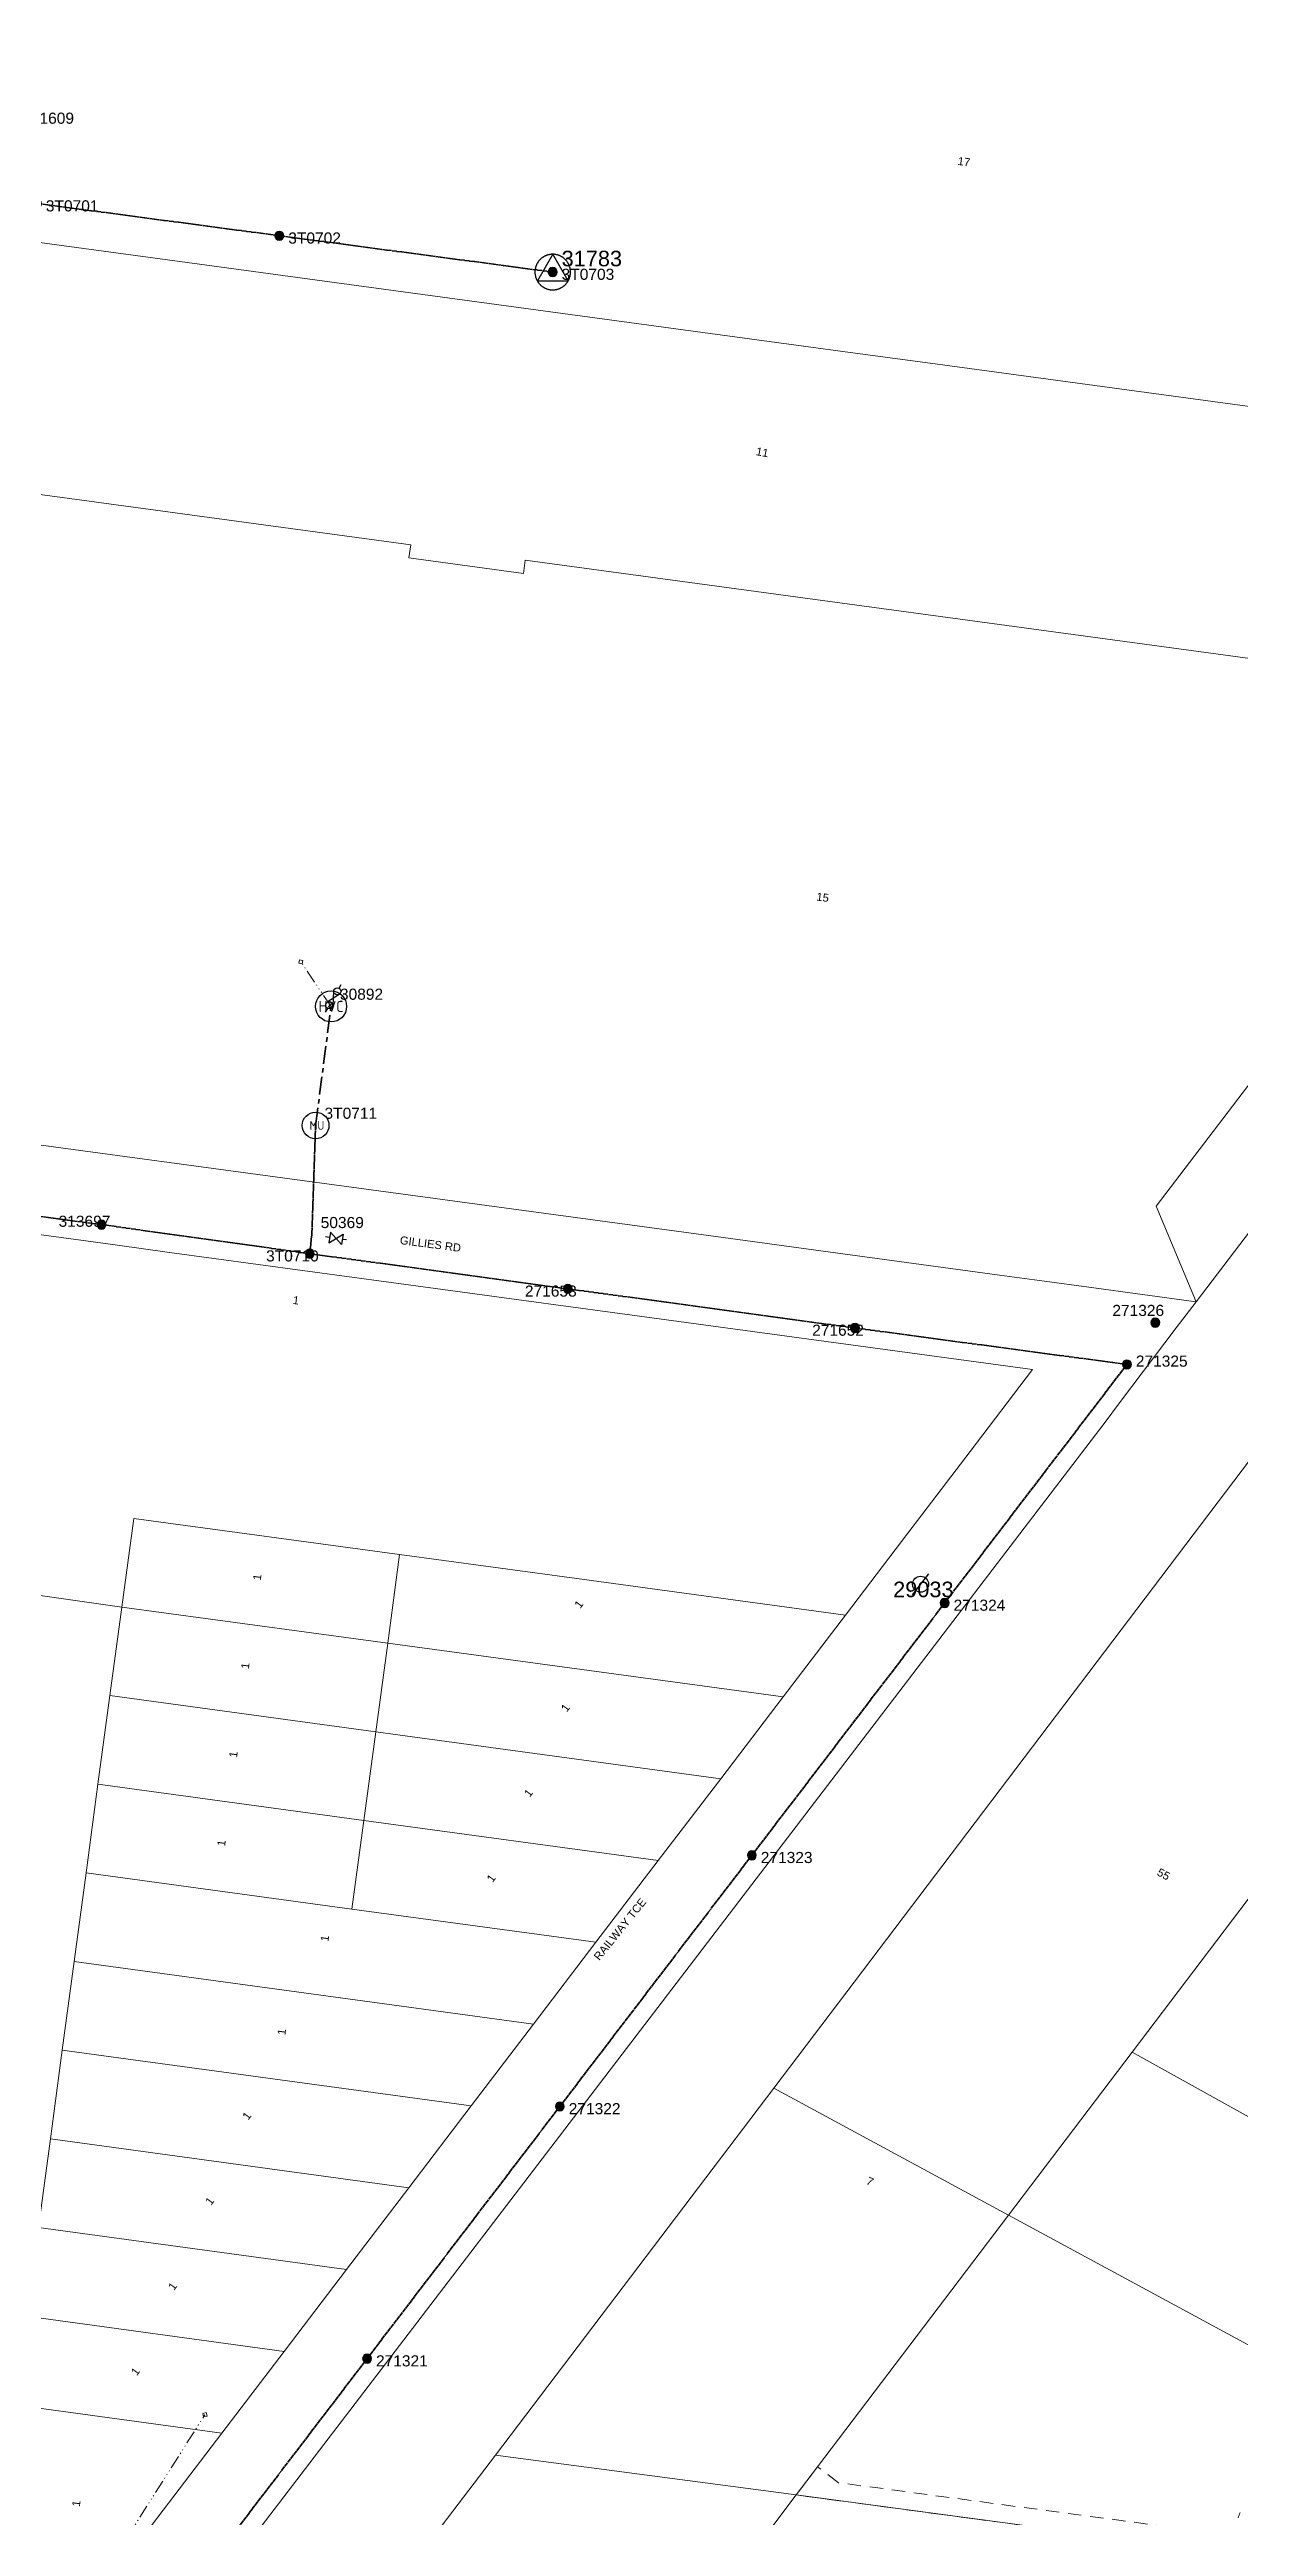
# Model space of a CAD drawing. Header units: metres. Extents: x 264899 to 270320, y 6185871 to 6191197.
# Drawn here: x 268081 to 268349, y 6187169 to 6187724 of the extents above; entities that cross this region are included whole.
import ezdxf
from ezdxf.enums import TextEntityAlignment as Align

# ---------------------------------------------------------------- set-up
doc = ezdxf.new("R2010")
doc.units = ezdxf.units.M
for name, pattern in [('Cable Exist OH', [1, 1, 0]), ('Cable Exist UG', [7, 4, -1, 1, -1]), ('Dash', [5, 3, -2]), ('DASHED', [19.05, 12.7, -6.35]), ('PHANTOMX2', [6.6, 3, -0.75, 0.2, -0.75, 0.2, -0.75, 0.2, -0.75])]:
    doc.linetypes.add(name, pattern=pattern)
doc.layers.get('0').update_dxf_attribs({"color": 6})
for name, color, linetype, lineweight in [('_User_HV_Exist', 1, 'Continuous', 35), ('Cadastre Easements_SP_EXT', 58, 'DASHED', 15), ('Cadastre Land Parcels_SP_EXT', 118, 'Continuous', 15), ('Cadastre Roads_SP_EXT', 218, 'Continuous', 15), ('Mains_HV_EXT', 13, 'Continuous', 25), ('Services_SP_EXT', 42, 'PHANTOMX2', 20)]:
    doc.layers.add(name, color=color, linetype=linetype, lineweight=lineweight)
for name, color, linetype in [('Equip_LV_EXT', 7, 'Continuous'), ('Equip_SP_HV_EXT', 7, 'Continuous'), ('SP_HV_EXT', 1, 'Continuous'), ('Sub_SP_EXT', 7, 'Continuous'), ('Sub_SP_TR_HV_LV_EXT', 7, 'Continuous'), ('SupportsOH_SP_TR_HV_LV_SL_EXT', 7, 'Continuous')]:
    doc.layers.add(name, color=color, linetype=linetype)
doc.layers.get('0').freeze()
doc.styles.add('HVSW_LABEL', font='arial.ttf', dxfattribs={"height": 3.5})
doc.styles.add('iecISOCP', font='isocp.shx')
doc.styles.add('POLE_LABEL', font='arial.ttf', dxfattribs={"height": 2})
doc.styles.get("Standard").update_dxf_attribs({"font": 'arial.ttf'})

# ---------------------------------------------------------------- blocks, each defined once
blk = doc.blocks.new('SUB_POLE_EXT')
at = {"flags": 128}
for points in [[(-0.05, 4), (-0.15, 4), (-0.25, 3.99), (-0.34, 3.99), (-0.44, 3.98), (-0.54, 3.96), (-0.64, 3.95), (-0.73, 3.93), (-0.83, 3.91), (-0.92, 3.89), (-1.02, 3.87), (-1.11, 3.84), (-1.21, 3.81), (-1.3, 3.78), (-1.39, 3.75), (-1.49, 3.71), (-1.58, 3.68), (-1.67, 3.64), (-1.75, 3.59), (-1.84, 3.55), (-1.93, 3.5), (-2.01, 3.46), (-2.1, 3.41), (-2.18, 3.35), (-2.26, 3.3), (-2.34, 3.24), (-2.42, 3.18), (-2.5, 3.12), (-2.58, 3.06), (-2.65, 3), (-2.72, 2.93), (-2.79, 2.86), (-2.86, 2.79), (-2.93, 2.72), (-3, 2.65), (-3.06, 2.58), (-3.12, 2.5), (-3.18, 2.42), (-3.24, 2.34), (-3.3, 2.26), (-3.35, 2.18), (-3.41, 2.1), (-3.46, 2.01), (-3.5, 1.93), (-3.55, 1.84), (-3.59, 1.75), (-3.64, 1.67), (-3.68, 1.58), (-3.71, 1.49), (-3.75, 1.39), (-3.78, 1.3), (-3.81, 1.21), (-3.84, 1.11), (-3.87, 1.02), (-3.89, 0.92), (-3.91, 0.83), (-3.93, 0.73), (-3.95, 0.64), (-3.96, 0.54), (-3.98, 0.44), (-3.99, 0.34), (-3.99, 0.25), (-4, 0.15), (-4, 0.05), (-4, -0.05), (-4, -0.15), (-3.99, -0.25), (-3.99, -0.34), (-3.98, -0.44), (-3.96, -0.54), (-3.95, -0.64), (-3.93, -0.73), (-3.91, -0.83), (-3.89, -0.92), (-3.87, -1.02), (-3.84, -1.11), (-3.81, -1.21), (-3.78, -1.3), (-3.75, -1.39), (-3.71, -1.49), (-3.68, -1.58), (-3.64, -1.67), (-3.59, -1.75), (-3.55, -1.84), (-3.5, -1.93), (-3.46, -2.01), (-3.41, -2.1), (-3.35, -2.18), (-3.3, -2.26), (-3.24, -2.34), (-3.18, -2.42), (-3.12, -2.5), (-3.06, -2.58), (-3, -2.65), (-2.93, -2.72), (-2.86, -2.79), (-2.79, -2.86), (-2.72, -2.93), (-2.65, -3), (-2.58, -3.06), (-2.5, -3.12), (-2.42, -3.18), (-2.34, -3.24), (-2.26, -3.3), (-2.18, -3.35), (-2.1, -3.41), (-2.01, -3.46), (-1.93, -3.5), (-1.84, -3.55), (-1.75, -3.59), (-1.67, -3.64), (-1.58, -3.68), (-1.49, -3.71), (-1.39, -3.75), (-1.3, -3.78), (-1.21, -3.81), (-1.11, -3.84), (-1.02, -3.87), (-0.92, -3.89), (-0.83, -3.91), (-0.73, -3.93), (-0.64, -3.95), (-0.54, -3.96), (-0.44, -3.98), (-0.34, -3.99), (-0.25, -3.99), (-0.15, -4), (-0.05, -4), (0.05, -4), (0.15, -4), (0.25, -3.99), (0.34, -3.99), (0.44, -3.98), (0.54, -3.96), (0.64, -3.95), (0.73, -3.93), (0.83, -3.91), (0.92, -3.89), (1.02, -3.87), (1.11, -3.84), (1.21, -3.81), (1.3, -3.78), (1.39, -3.75), (1.49, -3.71), (1.58, -3.68), (1.67, -3.64), (1.75, -3.59), (1.84, -3.55), (1.93, -3.5), (2.01, -3.46), (2.1, -3.41), (2.18, -3.35), (2.26, -3.3), (2.34, -3.24), (2.42, -3.18), (2.5, -3.12), (2.58, -3.06), (2.65, -3), (2.72, -2.93), (2.79, -2.86), (2.86, -2.79), (2.93, -2.72), (3, -2.65), (3.06, -2.58), (3.12, -2.5), (3.18, -2.42), (3.24, -2.34), (3.3, -2.26), (3.35, -2.18), (3.41, -2.1), (3.46, -2.01), (3.5, -1.93), (3.55, -1.84), (3.59, -1.75), (3.64, -1.67), (3.68, -1.58), (3.71, -1.49), (3.75, -1.39), (3.78, -1.3), (3.81, -1.21), (3.84, -1.11), (3.87, -1.02), (3.89, -0.92), (3.91, -0.83), (3.93, -0.73), (3.95, -0.64), (3.96, -0.54), (3.98, -0.44), (3.99, -0.34), (3.99, -0.25), (4, -0.15), (4, -0.05), (4, 0.05), (4, 0.15), (3.99, 0.25), (3.99, 0.34), (3.98, 0.44), (3.96, 0.54), (3.95, 0.64), (3.93, 0.73), (3.91, 0.83), (3.89, 0.92), (3.87, 1.02), (3.84, 1.11), (3.81, 1.21), (3.78, 1.3), (3.75, 1.39), (3.71, 1.49), (3.68, 1.58), (3.64, 1.67), (3.59, 1.75), (3.55, 1.84), (3.5, 1.93), (3.46, 2.01), (3.41, 2.1), (3.35, 2.18), (3.3, 2.26), (3.24, 2.34), (3.18, 2.42), (3.12, 2.5), (3.06, 2.58), (3, 2.65), (2.93, 2.72), (2.86, 2.79), (2.79, 2.86), (2.72, 2.93), (2.65, 3), (2.58, 3.06), (2.5, 3.12), (2.42, 3.18), (2.34, 3.24), (2.26, 3.3), (2.18, 3.35), (2.1, 3.41), (2.01, 3.46), (1.93, 3.5), (1.84, 3.55), (1.75, 3.59), (1.67, 3.64), (1.58, 3.68), (1.49, 3.71), (1.39, 3.75), (1.3, 3.78), (1.21, 3.81), (1.11, 3.84), (1.02, 3.87), (0.92, 3.89), (0.83, 3.91), (0.73, 3.93), (0.64, 3.95), (0.54, 3.96), (0.44, 3.98), (0.34, 3.99), (0.25, 3.99), (0.15, 4), (0.05, 4)], [(0, 4), (-3.46, -2), (3.46, -2)]]:
    blk.add_lwpolyline(points, close=True, dxfattribs=at)
at = {"flags": 8}
blk.add_attdef('ASSET_NUM', text='', height=2.5, dxfattribs=at).set_placement((0, 7), align=Align.MIDDLE_CENTER)
for tag, flags, p in [('STREET_CODE', 9, (-1.38, 1.45)), ('NO_PHASES', 9, (-1.38, 1.05)), ('OPERATED_BY', 9, (-1.38, 0.65)), ('MAINTAINED_BY', 9, (-1.38, 0.45)), ('ORIENTATION', 9, (-1.38, 0.25)), ('OWNED_BY', 9, (-1.38, 0.05)), ('CONSTRUCTED_VOLTAGE', 9, (-1.13, 0.75)), ('OPERATING_VOLTAGE', 9, (-1.13, 0.35)), ('STATE', 9, (-1.38, -0.35)), ('USAGE', 9, (-1.38, -0.75)), ('LEGEND', 9, (-1.38, -0.95)), ('SUBURB', 9, (-1.38, -1.15)), ('STREETNAME', 9, (-1.38, -1.35)), ('LOCATION', 9, (-1.38, -1.55)), ('NOTES', 9, (-1.38, -1.75)), ('Z', 1, (-1.38, -1.95)), ('SECONDARY_VOLTAGE', 9, (-1.13, -0.65)), ('SUBSTATION_TYPE', 9, (-1.13, -1.05))]:
    blk.add_attdef(tag, text='', height=0.1, dxfattribs=dict(flags=flags)).set_placement(p, align=Align.MIDDLE_LEFT)
blk = doc.blocks.new('SUB_COTTAGE_EXT')
blk.add_circle((0, 0), 4)
blk.add_text('COT', height=1.5).set_placement((0, 0), align=Align.MIDDLE)
for tag, height, flags, p in [('STREET_CODE', 0.2, 9, (1.5, 0)), ('ASSET_NUM', 2.5, 8, (2, 2)), ('CONSTRUCTED_VOLTAGE', 0.2, 9, (1.5, -0.2)), ('OPERATING_VOLTAGE', 0.2, 9, (1.5, -0.6)), ('ORIENTATION', 0.2, 9, (1.5, -0.8)), ('OWNED_BY', 0.2, 9, (1.5, -1)), ('OPERATED_BY', 0.2, 9, (1.5, -1.2)), ('SECONDARY_VOLTAGE', 0.2, 9, (1.5, -1.6)), ('STATE', 0.2, 9, (1.5, -1.8)), ('SUBSTATION_TYPE', 0.2, 9, (1.5, -2.2)), ('STREETNAME', 0.2, 9, (1.5, -3)), ('SUBURB', 0.2, 9, (1.5, -3.2)), ('Z', 0.2, 1, (1.5, -3.6)), ('NO_PHASES', 0.2, 9, (1.5, -0.4)), ('MAINTAINED_BY', 0.2, 9, (1.5, -1.4)), ('PARENT', 0.2, 9, (1.5, -2)), ('USAGE', 0.2, 9, (1.5, -2.4)), ('LEGEND', 0.2, 9, (1.5, -2.6)), ('LOCATION', 0.2, 9, (1.5, -2.8)), ('NOTES', 0.2, 9, (1.5, -3.4))]:
    blk.add_attdef(tag, text='', height=height, dxfattribs=dict(flags=flags)).set_placement(p, align=Align.MIDDLE_LEFT)
blk = doc.blocks.new('HV_CUSTOMER_EXT')
at = {"ltscale": 10}
blk.add_wipeout([(0, 3.6), (-0.04, 3.6), (-0.09, 3.6), (-0.13, 3.6), (-0.18, 3.6), (-0.22, 3.59), (-0.26, 3.59), (-0.31, 3.59), (-0.35, 3.58), (-0.4, 3.58), (-0.44, 3.57), (-0.48, 3.57), (-0.53, 3.56), (-0.57, 3.55), (-0.62, 3.55), (-0.66, 3.54), (-0.7, 3.53), (-0.75, 3.52), (-0.79, 3.51), (-0.83, 3.5), (-0.87, 3.49), (-0.92, 3.48), (-0.96, 3.47), (-1, 3.46), (-1.05, 3.44), (-1.09, 3.43), (-1.13, 3.42), (-1.17, 3.4), (-1.21, 3.39), (-1.25, 3.37), (-1.3, 3.36), (-1.34, 3.34), (-1.38, 3.33), (-1.42, 3.31), (-1.46, 3.29), (-1.5, 3.27), (-1.54, 3.25), (-1.58, 3.24), (-1.62, 3.22), (-1.66, 3.2), (-1.7, 3.17), (-1.74, 3.15), (-1.77, 3.13), (-1.81, 3.11), (-1.85, 3.09), (-1.89, 3.06), (-1.93, 3.04), (-1.96, 3.02), (-2, 2.99), (-2.04, 2.97), (-2.07, 2.94), (-2.11, 2.92), (-2.14, 2.89), (-2.18, 2.87), (-2.21, 2.84), (-2.25, 2.81), (-2.28, 2.78), (-2.32, 2.75), (-2.35, 2.73), (-2.38, 2.7), (-2.42, 2.67), (-2.45, 2.64), (-2.48, 2.61), (-2.51, 2.58), (-2.55, 2.55), (-2.58, 2.51), (-2.61, 2.48), (-2.64, 2.45), (-2.67, 2.42), (-2.7, 2.38), (-2.73, 2.35), (-2.75, 2.32), (-2.78, 2.28), (-2.81, 2.25), (-2.84, 2.21), (-2.87, 2.18), (-2.89, 2.14), (-2.92, 2.11), (-2.94, 2.07), (-2.97, 2.04), (-2.99, 2), (-3.02, 1.96), (-3.04, 1.93), (-3.06, 1.89), (-3.09, 1.85), (-3.11, 1.81), (-3.13, 1.77), (-3.15, 1.74), (-3.17, 1.7), (-3.2, 1.66), (-3.22, 1.62), (-3.24, 1.58), (-3.25, 1.54), (-3.27, 1.5), (-3.29, 1.46), (-3.31, 1.42), (-3.33, 1.38), (-3.34, 1.34), (-3.36, 1.3), (-3.37, 1.25), (-3.39, 1.21), (-3.4, 1.17), (-3.42, 1.13), (-3.43, 1.09), (-3.44, 1.05), (-3.46, 1), (-3.47, 0.96), (-3.48, 0.92), (-3.49, 0.87), (-3.5, 0.83), (-3.51, 0.79), (-3.52, 0.75), (-3.53, 0.7), (-3.54, 0.66), (-3.55, 0.62), (-3.55, 0.57), (-3.56, 0.53), (-3.57, 0.48), (-3.57, 0.44), (-3.58, 0.4), (-3.58, 0.35), (-3.59, 0.31), (-3.59, 0.26), (-3.59, 0.22), (-3.6, 0.18), (-3.6, 0.13), (-3.6, 0.09), (-3.6, 0.04), (-3.6, 0), (-3.6, -0.04), (-3.6, -0.09), (-3.6, -0.13), (-3.6, -0.18), (-3.59, -0.22), (-3.59, -0.26), (-3.59, -0.31), (-3.58, -0.35), (-3.58, -0.4), (-3.57, -0.44), (-3.57, -0.48), (-3.56, -0.53), (-3.55, -0.57), (-3.55, -0.62), (-3.54, -0.66), (-3.53, -0.7), (-3.52, -0.75), (-3.51, -0.79), (-3.5, -0.83), (-3.49, -0.87), (-3.48, -0.92), (-3.47, -0.96), (-3.46, -1), (-3.44, -1.05), (-3.43, -1.09), (-3.42, -1.13), (-3.4, -1.17), (-3.39, -1.21), (-3.37, -1.25), (-3.36, -1.3), (-3.34, -1.34), (-3.33, -1.38), (-3.31, -1.42), (-3.29, -1.46), (-3.27, -1.5), (-3.25, -1.54), (-3.24, -1.58), (-3.22, -1.62), (-3.2, -1.66), (-3.17, -1.7), (-3.15, -1.74), (-3.13, -1.77), (-3.11, -1.81), (-3.09, -1.85), (-3.06, -1.89), (-3.04, -1.93), (-3.02, -1.96), (-2.99, -2), (-2.97, -2.04), (-2.94, -2.07), (-2.92, -2.11), (-2.89, -2.14), (-2.87, -2.18), (-2.84, -2.21), (-2.81, -2.25), (-2.78, -2.28), (-2.75, -2.32), (-2.73, -2.35), (-2.7, -2.38), (-2.67, -2.42), (-2.64, -2.45), (-2.61, -2.48), (-2.58, -2.51), (-2.55, -2.55), (-2.51, -2.58), (-2.48, -2.61), (-2.45, -2.64), (-2.42, -2.67), (-2.38, -2.7), (-2.35, -2.73), (-2.32, -2.75), (-2.28, -2.78), (-2.25, -2.81), (-2.21, -2.84), (-2.18, -2.87), (-2.14, -2.89), (-2.11, -2.92), (-2.07, -2.94), (-2.04, -2.97), (-2, -2.99), (-1.96, -3.02), (-1.93, -3.04), (-1.89, -3.06), (-1.85, -3.09), (-1.81, -3.11), (-1.77, -3.13), (-1.74, -3.15), (-1.7, -3.17), (-1.66, -3.2), (-1.62, -3.22), (-1.58, -3.24), (-1.54, -3.25), (-1.5, -3.27), (-1.46, -3.29), (-1.42, -3.31), (-1.38, -3.33), (-1.34, -3.34), (-1.3, -3.36), (-1.25, -3.37), (-1.21, -3.39), (-1.17, -3.4), (-1.13, -3.42), (-1.09, -3.43), (-1.05, -3.44), (-1, -3.46), (-0.96, -3.47), (-0.92, -3.48), (-0.87, -3.49), (-0.83, -3.5), (-0.79, -3.51), (-0.75, -3.52), (-0.7, -3.53), (-0.66, -3.54), (-0.62, -3.55), (-0.57, -3.55), (-0.53, -3.56), (-0.48, -3.57), (-0.44, -3.57), (-0.4, -3.58), (-0.35, -3.58), (-0.31, -3.59), (-0.26, -3.59), (-0.22, -3.59), (-0.18, -3.6), (-0.13, -3.6), (-0.09, -3.6), (-0.04, -3.6), (0, -3.6), (0.04, -3.6), (0.09, -3.6), (0.13, -3.6), (0.18, -3.6), (0.22, -3.59), (0.26, -3.59), (0.31, -3.59), (0.35, -3.58), (0.4, -3.58), (0.44, -3.57), (0.48, -3.57), (0.53, -3.56), (0.57, -3.55), (0.62, -3.55), (0.66, -3.54), (0.7, -3.53), (0.75, -3.52), (0.79, -3.51), (0.83, -3.5), (0.87, -3.49), (0.92, -3.48), (0.96, -3.47), (1, -3.46), (1.05, -3.44), (1.09, -3.43), (1.13, -3.42), (1.17, -3.4), (1.21, -3.39), (1.25, -3.37), (1.3, -3.36), (1.34, -3.34), (1.38, -3.33), (1.42, -3.31), (1.46, -3.29), (1.5, -3.27), (1.54, -3.25), (1.58, -3.24), (1.62, -3.22), (1.66, -3.2), (1.7, -3.17), (1.74, -3.15), (1.77, -3.13), (1.81, -3.11), (1.85, -3.09), (1.89, -3.06), (1.93, -3.04), (1.96, -3.02), (2, -2.99), (2.04, -2.97), (2.07, -2.94), (2.11, -2.92), (2.14, -2.89), (2.18, -2.87), (2.21, -2.84), (2.25, -2.81), (2.28, -2.78), (2.32, -2.75), (2.35, -2.73), (2.38, -2.7), (2.42, -2.67), (2.45, -2.64), (2.48, -2.61), (2.51, -2.58), (2.55, -2.55), (2.58, -2.51), (2.61, -2.48), (2.64, -2.45), (2.67, -2.42), (2.7, -2.38), (2.73, -2.35), (2.75, -2.32), (2.78, -2.28), (2.81, -2.25), (2.84, -2.21), (2.87, -2.18), (2.89, -2.14), (2.92, -2.11), (2.94, -2.07), (2.97, -2.04), (2.99, -2), (3.02, -1.96), (3.04, -1.93), (3.06, -1.89), (3.09, -1.85), (3.11, -1.81), (3.13, -1.77), (3.15, -1.74), (3.17, -1.7), (3.2, -1.66), (3.22, -1.62), (3.24, -1.58), (3.25, -1.54), (3.27, -1.5), (3.29, -1.46), (3.31, -1.42), (3.33, -1.38), (3.34, -1.34), (3.36, -1.3), (3.37, -1.25), (3.39, -1.21), (3.4, -1.17), (3.42, -1.13), (3.43, -1.09), (3.44, -1.05), (3.46, -1), (3.47, -0.96), (3.48, -0.92), (3.49, -0.87), (3.5, -0.83), (3.51, -0.79), (3.52, -0.75), (3.53, -0.7), (3.54, -0.66), (3.55, -0.62), (3.55, -0.57), (3.56, -0.53), (3.57, -0.48), (3.57, -0.44), (3.58, -0.4), (3.58, -0.35), (3.59, -0.31), (3.59, -0.26), (3.59, -0.22), (3.6, -0.18), (3.6, -0.13), (3.6, -0.09), (3.6, -0.04), (3.6, 0), (3.6, 0.04), (3.6, 0.09), (3.6, 0.13), (3.6, 0.18), (3.59, 0.22), (3.59, 0.26), (3.59, 0.31), (3.58, 0.35), (3.58, 0.4), (3.57, 0.44), (3.57, 0.48), (3.56, 0.53), (3.55, 0.57), (3.55, 0.62), (3.54, 0.66), (3.53, 0.7), (3.52, 0.75), (3.51, 0.79), (3.5, 0.83), (3.49, 0.87), (3.48, 0.92), (3.47, 0.96), (3.46, 1), (3.44, 1.05), (3.43, 1.09), (3.42, 1.13), (3.4, 1.17), (3.39, 1.21), (3.37, 1.25), (3.36, 1.3), (3.34, 1.34), (3.33, 1.38), (3.31, 1.42), (3.29, 1.46), (3.27, 1.5), (3.25, 1.54), (3.24, 1.58), (3.22, 1.62), (3.2, 1.66), (3.17, 1.7), (3.15, 1.74), (3.13, 1.77), (3.11, 1.81), (3.09, 1.85), (3.06, 1.89), (3.04, 1.93), (3.02, 1.96), (2.99, 2), (2.97, 2.04), (2.94, 2.07), (2.92, 2.11), (2.89, 2.14), (2.87, 2.18), (2.84, 2.21), (2.81, 2.25), (2.78, 2.28), (2.75, 2.32), (2.73, 2.35), (2.7, 2.38), (2.67, 2.42), (2.64, 2.45), (2.61, 2.48), (2.58, 2.51), (2.55, 2.55), (2.51, 2.58), (2.48, 2.61), (2.45, 2.64), (2.42, 2.67), (2.38, 2.7), (2.35, 2.73), (2.32, 2.75), (2.28, 2.78), (2.25, 2.81), (2.21, 2.84), (2.18, 2.87), (2.14, 2.89), (2.11, 2.92), (2.07, 2.94), (2.04, 2.97), (2, 2.99), (1.96, 3.02), (1.93, 3.04), (1.89, 3.06), (1.85, 3.09), (1.81, 3.11), (1.77, 3.13), (1.74, 3.15), (1.7, 3.17), (1.66, 3.2), (1.62, 3.22), (1.58, 3.24), (1.54, 3.25), (1.5, 3.27), (1.46, 3.29), (1.42, 3.31), (1.38, 3.33), (1.34, 3.34), (1.3, 3.36), (1.25, 3.37), (1.21, 3.39), (1.17, 3.4), (1.13, 3.42), (1.09, 3.43), (1.05, 3.44), (1, 3.46), (0.96, 3.47), (0.92, 3.48), (0.87, 3.49), (0.83, 3.5), (0.79, 3.51), (0.75, 3.52), (0.7, 3.53), (0.66, 3.54), (0.62, 3.55), (0.57, 3.55), (0.53, 3.56), (0.48, 3.57), (0.44, 3.57), (0.4, 3.58), (0.35, 3.58), (0.31, 3.59), (0.26, 3.59), (0.22, 3.59), (0.18, 3.6), (0.13, 3.6), (0.09, 3.6), (0.04, 3.6)], dxfattribs=at)
blk.add_circle((0, 0), 3.5, dxfattribs=at)
at = {"insert": (0, 0), "char_height": 2.5, "width": 3.6298, "attachment_point": 5, "style": 'iecISOCP'}
blk.add_mtext('HVC', dxfattribs=at)
at = {"flags": 8}
blk.add_attdef('ASSET_NUM', text='', height=2.5, dxfattribs=at).set_placement((0, 5.75), align=Align.MIDDLE_CENTER)
blk = doc.blocks.new('CCP_EXT')
blk.add_wipeout([(0, 0.57), (0.57, 0), (0, -0.57), (-0.57, 0)])
blk.add_lwpolyline([(-0.57, 0), (0, 0.57), (0.57, 0), (0, -0.57), (-0.57, 0)])
at = {"flags": 1}
blk.add_attdef('Z', (0, 0), '', height=0.2, dxfattribs=at)
at = {"flags": 9}
for tag, p in [('CCP_TYPE', (0, 0)), ('CONSTRUCTED_VOLTAGE', (0, -0.2)), ('OPERATING_VOLTAGE', (0, -0.6)), ('ORIENTATION', (0, -0.8)), ('OWNED_BY', (0, -1)), ('STATE', (0, -1.8)), ('NO_PHASES', (0, -0.4)), ('USAGE', (0, -1.2)), ('LEGEND', (0, -1.4)), ('LIFE_SUPPORT', (0, -1.6)), ('NOTES', (0, -2))]:
    blk.add_attdef(tag, text='', height=0.2, dxfattribs=at).set_placement(p, align=Align.MIDDLE_LEFT)
blk = doc.blocks.new('POLE_EXT')
blk.add_hatch(color=256).paths.add_polyline_path([(-1, 0, 1), (1, 0, 1)])
blk.add_lwpolyline([(-1, 0, 1), (1, 0, 1)], format="xyb", close=True)
at = {"flags": 8}
blk.add_attdef('pNumber', text='', height=2, dxfattribs=at).set_placement((2.5, 2.5), align=Align.MIDDLE_CENTER)
at = {"style": 'POLE_LABEL', "flags": 9}
for tag, p in [('STRUCTURE_PLANT_NUMBER', (1.35, 0.03)), ('STREET_CODE', (1.35, -0.2))]:
    blk.add_attdef(tag, text='', height=0.2, dxfattribs=at).set_placement(p, align=Align.MIDDLE_LEFT)
at = {"flags": 9}
for tag, p in [('OWNED_BY', (1.35, -0.4)), ('SPECIAL_USE', (1.35, -0.8)), ('STATE', (1.35, -1)), ('cLV', (1.35, -1.4)), ('hDepth', (1.35, -1.6)), ('hDia', (1.35, -1.8)), ('cHV', (1.35, -2)), ('cLinedev', (1.35, -3.4)), ('pExisting', (1.35, -3.8)), ('pFooting', (1.35, -4.4)), ('pNew', (1.35, -4.6)), ('pRelocate', (1.35, -5)), ('pRemove', (1.35, -5.2)), ('pReplace', (1.35, -5.4)), ('pStay', (1.35, -5.6)), ('PARENT', (1.35, -0.6)), ('USAGE', (1.35, -1.2)), ('LBRACKET', (1.35, -2.2)), ('LExisting', (1.35, -2.4)), ('LANTNUMBER', (1.35, -2.6)), ('LOther', (1.35, -2.8)), ('LRemove', (1.35, -3)), ('LEGEND', (1.35, -3.2)), ('LOCATION', (1.35, -3.6)), ('PFNUMBER', (1.35, -4)), ('NEWPFNUMBER', (1.35, -4.2)), ('pType', (1.35, -5.8)), ('cspan', (1.35, -6)), ('STREETNAME', (1.35, -6.2)), ('SUBURB', (1.35, -6.4)), ('OPERATED_BY', (1.36, -7.01)), ('NOTES', (1.35, -6.6)), ('MAINTAINED_BY', (1.36, -6.81))]:
    blk.add_attdef(tag, text='', height=0.2, dxfattribs=at).set_placement(p, align=Align.MIDDLE_LEFT)
at = {"flags": 1}
blk.add_attdef('Z', (1.35, -7.33), '', height=0.2, dxfattribs=at)
blk = doc.blocks.new('LV_UG_DFUSE_CLOSED_EXT')
for points in [[(1, 0), (0, 0)], [(5.04, 0.73), (2.16, -0.72)], [(5.05, -0.71), (2.16, 0.72)], [(6.2, 0.01), (7.2, 0.01)]]:
    blk.add_lwpolyline(points)
for centre in [(1.8, 0), (5.4, 0.01)]:
    blk.add_circle(centre, 0.8)
at = {"flags": 9}
for tag, p in [('ACTUAL_STATUS', (0, 0)), ('CONSTRUCTED_VOLTAGE', (0, -0.2)), ('OPERATING_VOLTAGE', (0, -0.6)), ('ORIENTATION', (0, -0.8)), ('STATE', (0, -1)), ('SWITCH_TYPE', (0, -1.2)), ('NO_PHASES', (0, -0.4)), ('USAGE', (0, -1.4)), ('NOTES', (0, -1.6))]:
    blk.add_attdef(tag, text='', height=0.2, dxfattribs=at).set_placement(p, align=Align.MIDDLE_LEFT)
at = {"flags": 1}
blk.add_attdef('Z', (0, 0), '', height=0.2, dxfattribs=at)
blk = doc.blocks.new('HV_DOF_CLOSED_EXT')
for p, q in [((0, 7.9), (0, 6.94)), ((0, 4.06), (0, 3.1))]:
    blk.add_line(p, q)
blk.add_lwpolyline([(-1.2, 4.06), (1.2, 4.06), (-1.2, 6.94), (1.2, 6.94)], close=True)
for tag, height, flags, p in [('STREET_CODE', 0.2, 9, (1.5, 0)), ('ASSET_NUM', 2.5, 8, (2, 2)), ('ACTUAL_STATUS', 0.2, 9, (1.5, -0.2)), ('CONSTRUCTED_VOLTAGE', 0.2, 9, (1.5, -0.4)), ('OPERATING_VOLTAGE', 0.2, 9, (1.5, -0.8)), ('ORIENTATION', 0.2, 9, (1.5, -1)), ('OWNED_BY', 0.2, 9, (1.5, -1.2)), ('OPERATED_BY', 0.2, 9, (1.5, -1.4)), ('STATE', 0.2, 9, (1.5, -1.8)), ('SWITCH_TYPE', 0.2, 9, (1.5, -2)), ('STREETNAME', 0.2, 9, (1.5, -2.8)), ('SUBURB', 0.2, 9, (1.5, -3)), ('Z', 0.2, 1, (1.5, -3.6)), ('NO_PHASES', 0.2, 9, (1.5, -0.6)), ('MAINTAINED_BY', 0.2, 9, (1.5, -1.6)), ('USAGE', 0.2, 9, (1.5, -2.2)), ('LEGEND', 0.2, 9, (1.5, -2.4)), ('LOCATION', 0.2, 9, (1.5, -2.6)), ('NOTES', 0.2, 9, (1.5, -3.2)), ('LABEL_ALIGNMENT', 0.2, 9, (1.5, -3.4))]:
    blk.add_attdef(tag, text='', height=height, dxfattribs=dict(flags=flags)).set_placement(p, align=Align.MIDDLE_LEFT)
blk = doc.blocks.new('HV_ABS_CLOSED_EXT')
blk.add_line((-3, 6.87), (3, 6.87))
blk.add_circle((0, 6.87), 1.8)
at = {"flags": 1}
blk.add_attdef('Z', (0, 0), '', height=0.2, dxfattribs=at)
at = {"style": 'HVSW_LABEL'}
for tag, height, flags, p in [('ASSET_NUM', 3.5, 8, (2, 2)), ('STREET_CODE', 0.2, 9, (0, -0.2))]:
    blk.add_attdef(tag, text='', height=height, dxfattribs=dict(at, flags=flags)).set_placement(p, align=Align.MIDDLE_LEFT)
at = {"flags": 9}
for tag, p in [('ACTUAL_STATUS', (0, -0.4)), ('CONSTRUCTED_VOLTAGE', (0, -0.6)), ('OPERATING_VOLTAGE', (0, -1)), ('ORIENTATION', (0, -1.2)), ('OWNED_BY', (0, -1.4)), ('STATE', (0, -1.6)), ('SWITCH_TYPE', (0, -1.8)), ('STREETNAME', (0, -2.6)), ('SUBURB', (0, -2.8)), ('NO_PHASES', (0, -0.8)), ('USAGE', (0, -2)), ('LEGEND', (0, -2.2)), ('LOCATION', (0, -2.4)), ('NOTES', (0, -3))]:
    blk.add_attdef(tag, text='', height=0.2, dxfattribs=at).set_placement(p, align=Align.MIDDLE_LEFT)
blk = doc.blocks.new('METERING_UNIT_EXT')
at = {"flags": 1}
blk.add_attdef('Z', (0, 0), '', height=0.2, dxfattribs=at)
at = {"flags": 9}
for tag, p in [('CONSTRUCTED_VOLTAGE', (0, 0)), ('OPERATING_VOLTAGE', (0, -0.4)), ('ORIENTATION', (0, -0.6)), ('OWNED_BY', (0, -0.8)), ('STATE', (0, -1)), ('STREETNAME', (0, -1.6)), ('SUBURB', (0, -1.8)), ('NO_PHASES', (0, -0.2)), ('USAGE', (0, -1.2)), ('LEGEND', (0, -1.4)), ('NOTES', (0, -2))]:
    blk.add_attdef(tag, text='', height=0.2, dxfattribs=at).set_placement(p, align=Align.MIDDLE_LEFT)
blk.add_wipeout([(-0.17, 3), (-0.55, 2.95), (-0.91, 2.86), (-1.26, 2.72), (-1.59, 2.54), (-1.9, 2.32), (-2.18, 2.06), (-2.42, 1.78), (-2.62, 1.46), (-2.78, 1.12), (-2.9, 0.76), (-2.97, 0.39), (-3, 0.02), (-2.98, -0.36), (-2.91, -0.73), (-2.8, -1.09), (-2.64, -1.43), (-2.44, -1.75), (-2.2, -2.04), (-1.92, -2.3), (-1.62, -2.52), (-1.29, -2.71), (-0.94, -2.85), (-0.58, -2.94), (-0.2, -2.99), (0.17, -3), (0.55, -2.95), (0.91, -2.86), (1.26, -2.72), (1.59, -2.54), (1.9, -2.32), (2.18, -2.06), (2.42, -1.78), (2.62, -1.46), (2.78, -1.12), (2.9, -0.76), (2.97, -0.39), (3, -0.02), (2.98, 0.36), (2.91, 0.73), (2.8, 1.09), (2.64, 1.43), (2.44, 1.75), (2.2, 2.04), (1.92, 2.3), (1.62, 2.52), (1.29, 2.71), (0.94, 2.85), (0.58, 2.94), (0.2, 2.99)])
blk.add_circle((0, 0), 3)
at = {"insert": (-1.35, 1.01), "char_height": 2, "width": 2.7042, "attachment_point": 1, "style": 'iecISOCP'}
blk.add_mtext('MU', dxfattribs=at)

msp = doc.modelspace()

# ---------------------------------------------------------------- linework, layer by layer
at = {"layer": '_User_HV_Exist', "linetype": 'Cable Exist OH'}
for points in [[(268012.86, 6187697.97), (268194.01, 6187673.87)], [(268139.38, 6187453.03), (268092.52, 6187459.58), (268021.96, 6187468.98)], [(268139.82, 6187457.29), (268139.38, 6187453.03)], [(268282.17, 6187374.45), (268323.16, 6187428.11), (268262.01, 6187436.32), (268139.38, 6187453.03)]]:
    msp.add_lwpolyline(points, dxfattribs=at)
at = {"layer": 'Cadastre Easements_SP_EXT', "linetype": 'Dash'}
msp.add_lwpolyline([(268348.23, 6187160.75), (268348.13, 6187161.06), (268348.04, 6187161.37), (268347.96, 6187161.68), (268347.89, 6187161.99), (268347.82, 6187162.3), (268347.77, 6187162.62), (268347.72, 6187162.94), (268347.67, 6187163.26), (268347.64, 6187163.58), (268347.61, 6187163.89), (268347.6, 6187164.22), (268347.59, 6187164.54), (268347.59, 6187164.58), (268258.28, 6187176.54), (268253.59, 6187180.09), (268248.8, 6187173.77), (268348.33, 6187160.45), (268348.23, 6187160.75)], close=True, dxfattribs=at)
msp.add_lwpolyline([(268348.33, 6187160.45), (268248.8, 6187173.77), (268243.06, 6187166.24)], dxfattribs=at)
at = {"layer": 'Cadastre Land Parcels_SP_EXT', "linetype": 'Continuous'}
for points in [[(268328.3, 6187748.59), (268268.85, 6187756.65), (268209.39, 6187764.71), (268149.93, 6187772.77), (268144.51, 6187732.33), (268010.69, 6187750.28), (268002.71, 6187690.8), (268118.95, 6187675.04), (268139.36, 6187672.27), (268259.3, 6187656.01), (268280.52, 6187653.13), (268371.81, 6187640.76), (268429.94, 6187632.87), (268452.66, 6187629.79), (268462.12, 6187643.41), (268495.45, 6187694.69), (268512.96, 6187723.56), (268492.8, 6187726.29), (268328.3, 6187748.59)], [(268407.25, 6187532.16), (268534.76, 6187720.6), (268512.96, 6187723.56), (268495.45, 6187694.69), (268462.12, 6187643.41), (268452.66, 6187629.79), (268431.64, 6187599.49), (268427.33, 6187593.27), (268391.12, 6187544.21), (268329.77, 6187463.72), (268338.74, 6187442.23), (268407.25, 6187532.16)], [(268452.66, 6187629.79), (268429.94, 6187632.87), (268371.81, 6187640.76), (268280.52, 6187653.13), (268259.3, 6187656.01), (268139.36, 6187672.27), (268118.95, 6187675.04), (268002.71, 6187690.8), (267997.75, 6187691.47), (267990.28, 6187635.83), (268162.08, 6187612.52), (268161.67, 6187609.55), (268187.44, 6187606.05), (268187.85, 6187609.02), (268361.39, 6187585.48), (268363.12, 6187595.33), (268414.58, 6187593.4), (268431.64, 6187599.49), (268452.66, 6187629.79)], [(268287.9, 6187408.55), (268301.93, 6187426.95), (268207.48, 6187439.77), (268187.55, 6187442.48), (268167.61, 6187445.18), (268107.8, 6187453.3), (268096.13, 6187454.93), (268087.88, 6187456.08), (268028.06, 6187464.19), (267968.25, 6187472.3), (267965.57, 6187452.36), (267962.89, 6187432.42), (267960.22, 6187412.47), (267957.54, 6187392.53), (268077.17, 6187376.33), (268097.09, 6187373.54), (268099.76, 6187393.48), (268159.58, 6187385.35), (268179.51, 6187382.65), (268199.45, 6187379.94), (268259.84, 6187371.73), (268273.87, 6187390.14), (268287.9, 6187408.55)], [(268324.32, 6187273.37), (268352.11, 6187310.02), (268407.36, 6187382.87), (268354.51, 6187411.42), (268243.72, 6187265.29), (268296.53, 6187236.73), (268324.32, 6187273.37)], [(268159.58, 6187385.35), (268099.76, 6187393.48), (268097.09, 6187373.54), (268156.9, 6187365.41), (268159.58, 6187385.35)], [(268259.84, 6187371.73), (268199.45, 6187379.94), (268179.51, 6187382.65), (268159.58, 6187385.35), (268156.9, 6187365.41), (268245.82, 6187353.32), (268259.84, 6187371.73)], [(268156.9, 6187365.41), (268097.09, 6187373.54), (268094.41, 6187353.6), (268154.22, 6187345.46), (268156.9, 6187365.41)], [(268245.82, 6187353.32), (268156.9, 6187365.41), (268154.22, 6187345.46), (268231.79, 6187334.92), (268245.82, 6187353.32)], [(268154.22, 6187345.46), (268094.41, 6187353.6), (268091.73, 6187333.66), (268151.54, 6187325.52), (268154.22, 6187345.46)], [(268231.79, 6187334.92), (268154.22, 6187345.46), (268151.54, 6187325.52), (268217.76, 6187316.51), (268231.79, 6187334.92)], [(268151.54, 6187325.52), (268091.73, 6187333.66), (268089.05, 6187313.72), (268148.86, 6187305.58), (268151.54, 6187325.52)], [(268217.76, 6187316.51), (268151.54, 6187325.52), (268148.86, 6187305.58), (268203.73, 6187298.11), (268217.76, 6187316.51)], [(268203.73, 6187298.11), (268148.86, 6187305.58), (268089.05, 6187313.72), (268086.38, 6187293.78), (268189.7, 6187279.7), (268203.73, 6187298.11)], [(268432.52, 6187266.56), (268370.07, 6187300.32), (268352.11, 6187310.02), (268324.32, 6187273.37), (268404.12, 6187229.11), (268432.52, 6187266.56)], [(268189.7, 6187279.7), (268086.38, 6187293.78), (268083.7, 6187273.84), (268175.67, 6187261.29), (268189.7, 6187279.7)], [(268175.67, 6187261.29), (268083.7, 6187273.84), (268081.02, 6187253.9), (268161.64, 6187242.89), (268175.67, 6187261.29)], [(268404.12, 6187229.11), (268324.32, 6187273.37), (268296.53, 6187236.73), (268376.93, 6187193.26), (268404.12, 6187229.11)], [(268253.59, 6187180.09), (268296.53, 6187236.73), (268243.72, 6187265.29), (268181.12, 6187182.72), (268248.8, 6187173.77), (268253.59, 6187180.09)], [(268161.64, 6187242.89), (268081.02, 6187253.9), (268078.34, 6187233.96), (268147.61, 6187224.48), (268161.64, 6187242.89)], [(268147.61, 6187224.48), (268078.34, 6187233.96), (268075.66, 6187214.02), (268133.58, 6187206.07), (268147.61, 6187224.48)], [(268133.58, 6187206.07), (268075.66, 6187214.02), (268072.99, 6187194.08), (268119.55, 6187187.67), (268133.58, 6187206.07)], [(268119.55, 6187187.67), (268072.99, 6187194.08), (268067.45, 6187152.84), (268090.54, 6187149.61), (268119.55, 6187187.67)], [(268243.06, 6187166.24), (268248.8, 6187173.77), (268181.12, 6187182.72), (268135.08, 6187122.3), (268202.86, 6187113.55), (268243.06, 6187166.24)]]:
    msp.add_lwpolyline(points, close=True, dxfattribs=at)
for points in [[(268376.93, 6187193.26), (268296.53, 6187236.73), (268253.59, 6187180.09), (268248.8, 6187173.77), (268348.33, 6187160.45)], [(268348.33, 6187160.45), (268248.8, 6187173.77), (268243.06, 6187166.24)], [(268348.17, 6187168.65), (268348.27, 6187168.96), (268348.38, 6187169.26), (268348.5, 6187169.56), (268348.62, 6187169.86)]]:
    msp.add_lwpolyline(points, dxfattribs=at)
at = {"layer": 'Mains_HV_EXT', "linetype": 'Cable Exist OH'}
for points in [[(268012.86, 6187697.97), (268194.01, 6187673.87)], [(268139.38, 6187453.03), (268092.52, 6187459.58), (268021.96, 6187468.98)], [(268139.82, 6187457.29), (268139.38, 6187453.03)], [(268282.17, 6187374.45), (268323.16, 6187428.11), (268262.01, 6187436.32), (268139.38, 6187453.03)]]:
    msp.add_lwpolyline(points, dxfattribs=at)

# ---------------------------------------------------------------- block references
at = {"layer": 'Equip_SP_HV_EXT'}
ref = msp.add_blockref('HV_DOF_CLOSED_EXT', (268139.82, 6187457.29), dxfattribs=dict(at, rotation=261.4534510472012))
ref.add_attrib('ASSET_NUM', '50369', dxfattribs={"layer": '0', "height": 2.5}).set_placement((268141.82, 6187458.04), align=Align.BOTTOM_LEFT)
ref = msp.add_blockref('HV_ABS_CLOSED_EXT', (268282.17, 6187374.45), dxfattribs=dict(at, rotation=52.15698480077138))
ref.add_attrib('ASSET_NUM', '29033', dxfattribs={"layer": '0', "height": 3.5, "style": 'HVSW_LABEL'}).set_placement((268284.17, 6187374.7), align=Align.BOTTOM_RIGHT)
at = {"layer": 'Sub_SP_EXT'}
ref = msp.add_blockref('SUB_COTTAGE_EXT', (268074.63, 6187705.74), dxfattribs=at)
ref.add_attrib('ASSET_NUM', '31609', dxfattribs={"layer": '0', "height": 2.5}).set_placement((268076.63, 6187706.49), align=Align.BOTTOM_LEFT)
ref = msp.add_blockref('HV_CUSTOMER_EXT', (268144.15, 6187508.66), dxfattribs=at)
ref.add_attrib('ASSET_NUM', '30892', dxfattribs={"layer": '0', "height": 2.5}).set_placement((268146.15, 6187509.41), align=Align.BOTTOM_LEFT)
at = {"layer": 'Sub_SP_TR_HV_LV_EXT'}
ref = msp.add_blockref('SUB_POLE_EXT', (268194.01, 6187673.87), dxfattribs=at)
ref.add_attrib('ASSET_NUM', '31783', dxfattribs={"layer": '0', "height": 3.5}).set_placement((268196.01, 6187674.12), align=Align.BOTTOM_LEFT)
at = {"layer": 'SupportsOH_SP_TR_HV_LV_SL_EXT'}
ref = msp.add_blockref('POLE_EXT', (268078, 6187689.27), dxfattribs=at)
ref.add_attrib('ASSET_NUM', '3T0701', dxfattribs={"layer": '0', "height": 2.5, "style": 'POLE_LABEL'}).set_placement((268080, 6187690.02), align=Align.TOP_LEFT)
ref = msp.add_blockref('POLE_EXT', (268132.53, 6187682.03), dxfattribs=at)
ref.add_attrib('ASSET_NUM', '3T0702', dxfattribs={"layer": '0', "height": 2.5, "style": 'POLE_LABEL'}).set_placement((268134.53, 6187682.78), align=Align.TOP_LEFT)
ref = msp.add_blockref('POLE_EXT', (268194.01, 6187673.87), dxfattribs=at)
ref.add_attrib('ASSET_NUM', '3T0703', dxfattribs={"layer": '0', "height": 2.5, "style": 'POLE_LABEL'}).set_placement((268196.01, 6187674.62), align=Align.TOP_LEFT)
ref = msp.add_blockref('POLE_EXT', (268140.68, 6187481.88), dxfattribs=at)
ref.add_attrib('ASSET_NUM', '3T0711', dxfattribs={"layer": '0', "height": 2.5, "style": 'POLE_LABEL'}).set_placement((268142.68, 6187482.63), align=Align.BOTTOM_LEFT)
ref = msp.add_blockref('POLE_EXT', (268092.52, 6187459.58), dxfattribs=at)
ref.add_attrib('ASSET_NUM', '313697', dxfattribs={"layer": '0', "height": 2.5, "style": 'POLE_LABEL'}).set_placement((268094.52, 6187460.33), align=Align.MIDDLE_RIGHT)
ref = msp.add_blockref('POLE_EXT', (268139.38, 6187453.03), dxfattribs=at)
ref.add_attrib('ASSET_NUM', '3T0710', dxfattribs={"layer": '0', "height": 2.5, "style": 'POLE_LABEL'}).set_placement((268141.38, 6187453.78), align=Align.TOP_RIGHT)
ref = msp.add_blockref('POLE_EXT', (268197.41, 6187445.12), dxfattribs=at)
ref.add_attrib('ASSET_NUM', '271653', dxfattribs={"layer": '0', "height": 2.5, "style": 'POLE_LABEL'}).set_placement((268199.41, 6187445.87), align=Align.TOP_RIGHT)
ref = msp.add_blockref('POLE_EXT', (268329.53, 6187437.52), dxfattribs=at)
ref.add_attrib('ASSET_NUM', '271326', dxfattribs={"layer": '0', "height": 2.5, "style": 'POLE_LABEL'}).set_placement((268331.53, 6187438.27), align=Align.BOTTOM_RIGHT)
ref = msp.add_blockref('POLE_EXT', (268262.01, 6187436.32), dxfattribs=at)
ref.add_attrib('ASSET_NUM', '271652', dxfattribs={"layer": '0', "height": 2.5, "style": 'POLE_LABEL'}).set_placement((268264.01, 6187437.07), align=Align.TOP_RIGHT)
ref = msp.add_blockref('POLE_EXT', (268323.16, 6187428.11), dxfattribs=at)
ref.add_attrib('ASSET_NUM', '271325', dxfattribs={"layer": '0', "height": 2.5, "style": 'POLE_LABEL'}).set_placement((268325.16, 6187428.86), align=Align.MIDDLE_LEFT)
ref = msp.add_blockref('POLE_EXT', (268282.17, 6187374.45), dxfattribs=at)
ref.add_attrib('ASSET_NUM', '271324', dxfattribs={"layer": '0', "height": 2.5, "style": 'POLE_LABEL'}).set_placement((268284.17, 6187375.2), align=Align.TOP_LEFT)
ref = msp.add_blockref('POLE_EXT', (268238.8, 6187317.69), dxfattribs=at)
ref.add_attrib('ASSET_NUM', '271323', dxfattribs={"layer": '0', "height": 2.5, "style": 'POLE_LABEL'}).set_placement((268240.8, 6187318.44), align=Align.TOP_LEFT)
ref = msp.add_blockref('POLE_EXT', (268195.61, 6187261.18), dxfattribs=at)
ref.add_attrib('ASSET_NUM', '271322', dxfattribs={"layer": '0', "height": 2.5, "style": 'POLE_LABEL'}).set_placement((268197.61, 6187261.93), align=Align.TOP_LEFT)
ref = msp.add_blockref('POLE_EXT', (268152.26, 6187204.45), dxfattribs=at)
ref.add_attrib('ASSET_NUM', '271321', dxfattribs={"layer": '0', "height": 2.5, "style": 'POLE_LABEL'}).set_placement((268154.26, 6187205.2), align=Align.TOP_LEFT)

# ---------------------------------------------------------------- texts
at = {"layer": 'Cadastre Land Parcels_SP_EXT'}
for s, rotation, p in [('17', 352.5329, (268285.01, 6187698)), ('11', 349.3961, (268239.62, 6187632.71)), ('15', 352.5243, (268253.23, 6187532.5)), ('1', 352.3039, (268135.46, 6187441.75)), ('1', 82.1175, (268128.33, 6187379.45)), ('1', 53.1326, (268200.18, 6187373.07)), ('1', 82.3652, (268125.65, 6187359.51)), ('1', 53.4685, (268197.18, 6187349.78)), ('1', 82.0685, (268122.98, 6187339.56)), ('1', 53.133, (268188.83, 6187330.6)), ('1', 82.3649, (268120.3, 6187319.62)), ('1', 53.2965, (268180.47, 6187311.43)), ('55', 332.3, (268329.76, 6187313.28)), ('1', 82.1178, (268143.54, 6187298.18)), ('1', 82.3652, (268133.86, 6187277.15)), ('1', 53.297, (268125.51, 6187257.98)), ('7', 334.5883, (268264.34, 6187243.81)), ('1', 53.3063, (268117.15, 6187238.81)), ('1', 53.2972, (268108.8, 6187219.64)), ('1', 53.1341, (268100.44, 6187200.46)), ('1', 82.1842, (268087.63, 6187171.05))]:
    msp.add_text(s, height=1.8, rotation=rotation, dxfattribs=at).set_placement(p)
at = {"layer": 'Cadastre Roads_SP_EXT'}
for s, rotation, p in [('GILLIES RD', 352.4493, (268159.54, 6187455.23)), ('RAILWAY TCE', 51.1007, (268204.49, 6187293.86))]:
    msp.add_text(s, height=1.8, rotation=rotation, dxfattribs=at).set_placement(p)

# ---------------------------------------------------------------- next in the draw order: linework, layer by layer
at = {"layer": 'Cadastre Land Parcels_SP_EXT', "linetype": 'Continuous'}
msp.add_lwpolyline([(268571.89, 6187785.12), (268534.76, 6187720.6), (268407.25, 6187532.16), (268338.74, 6187442.23), (268334.25, 6187436.35), (268321.71, 6187419.76), (268318.05, 6187414.81), (268113.35, 6187146.95), (268099.25, 6187128.08), (268135.08, 6187122.3), (268181.12, 6187182.72), (268181.12, 6187182.72), (268243.72, 6187265.29), (268354.51, 6187411.42), (268359.45, 6187417.87), (268367.01, 6187427.76), (268432.41, 6187513.65), (268468.34, 6187562.15), (268502.8, 6187611.7), (268535.79, 6187662.25), (268567.24, 6187713.76), (268597.18, 6187766.18)], dxfattribs=at)
msp.add_lwpolyline([(268161.67, 6187609.55), (268162.08, 6187612.52), (267990.28, 6187635.83), (267970.98, 6187492.1), (268090.57, 6187475.88), (268110.53, 6187473.18), (268229.04, 6187457.1), (268255.97, 6187453.45), (268294.48, 6187448.23), (268304.6, 6187446.86), (268314.59, 6187445.5), (268338.74, 6187442.23), (268329.77, 6187463.72), (268391.12, 6187544.21), (268427.33, 6187593.27), (268431.64, 6187599.49), (268414.58, 6187593.4), (268363.12, 6187595.33), (268361.39, 6187585.48), (268187.85, 6187609.02), (268187.44, 6187606.05), (268161.67, 6187609.55)], close=True, dxfattribs=at)

# ---------------------------------------------------------------- next in the draw order: block references
at = {"layer": 'Equip_SP_HV_EXT'}
msp.add_blockref('METERING_UNIT_EXT', (268140.68, 6187481.88), dxfattribs=at)
at = {"layer": 'Services_SP_EXT'}
for p, rotation in [((268137.35, 6187518.7), 304.1216970318013), ((268115.78, 6187191.82), 237.6091771367251)]:
    msp.add_blockref('CCP_EXT', p, dxfattribs=dict(at, rotation=rotation))
at = {"layer": 'SP_HV_EXT'}
msp.add_blockref('CCP_EXT', (268144.15, 6187508.66), dxfattribs=at)

# ---------------------------------------------------------------- next in the draw order: linework, layer by layer
at = {"layer": '_User_HV_Exist', "linetype": 'Cable Exist UG'}
msp.add_lwpolyline([(268140.68, 6187481.88), (268144.15, 6187508.66)], dxfattribs=at)
at = {"layer": '_User_HV_Exist', "linetype": 'Cable Exist OH'}
for points in [[(268140.68, 6187481.88), (268139.82, 6187457.29)], [(267997.37, 6187017.73), (268037.22, 6187053.04), (268076.51, 6187104.76), (268108.41, 6187147.02), (268152.26, 6187204.45), (268195.61, 6187261.18), (268238.8, 6187317.69), (268282.17, 6187374.45)]]:
    msp.add_lwpolyline(points, dxfattribs=at)
at = {"layer": 'Mains_HV_EXT', "linetype": 'Cable Exist UG'}
msp.add_lwpolyline([(268140.68, 6187481.88), (268144.15, 6187508.66)], dxfattribs=at)
at = {"layer": 'Mains_HV_EXT', "linetype": 'Cable Exist OH'}
for points in [[(268140.68, 6187481.88), (268139.82, 6187457.29)], [(267997.37, 6187017.73), (268037.22, 6187053.04), (268076.51, 6187104.76), (268108.41, 6187147.02), (268152.26, 6187204.45), (268195.61, 6187261.18), (268238.8, 6187317.69), (268282.17, 6187374.45)]]:
    msp.add_lwpolyline(points, dxfattribs=at)
at = {"layer": 'Services_SP_EXT'}
for points in [[(268144.15, 6187508.66), (268137.35, 6187518.7)], [(268058.72, 6187101.87), (268115.78, 6187191.82)]]:
    msp.add_lwpolyline(points, dxfattribs=at)

# ---------------------------------------------------------------- next in the draw order: block references
at = {"layer": 'Equip_LV_EXT', "rotation": 60.00000000000014}
msp.add_blockref('LV_UG_DFUSE_CLOSED_EXT', (268142.85, 6187507.36), dxfattribs=at)

doc.saveas('drawing.dxf')
